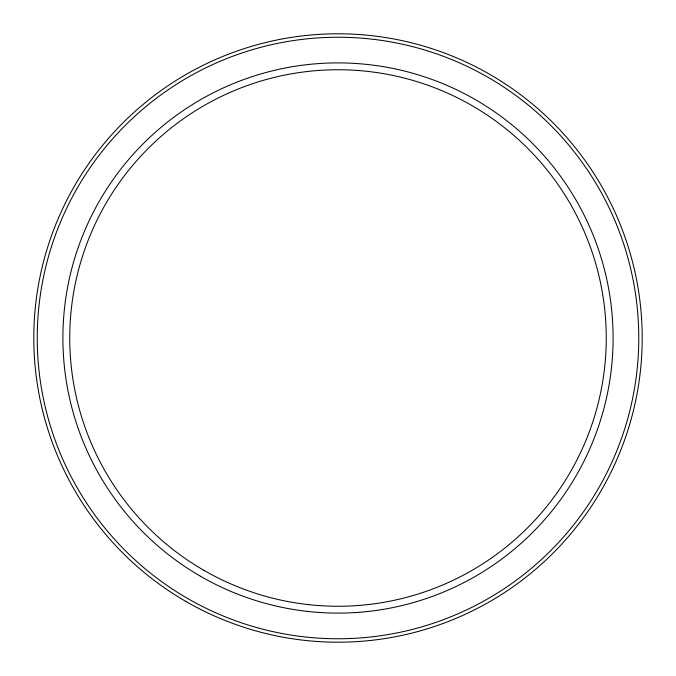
<?xml version="1.0" encoding="UTF-8"?>
<svg xmlns="http://www.w3.org/2000/svg" width="676" height="676" viewBox="0 0 676 676"><rect width="100%" height="100%" fill="white"/><g stroke="black" fill="none" stroke-linecap="round" stroke-linejoin="round"><path stroke-width="1.01" d="M203.873 570.316A268.254 268.254 0 0 0 606.254 338A268.254 268.254 0 0 0 203.873 105.684A268.254 268.254 0 0 0 203.873 570.316M200.451 576.248A275.098 275.098 0 0 0 613.098 338A275.098 275.098 0 0 0 200.451 99.752A275.098 275.098 0 0 0 200.451 576.248M187.615 598.463A300.761 300.761 0 0 0 638.761 338A300.761 300.761 0 0 0 187.615 77.537A300.761 300.761 0 0 0 187.615 598.463M185.9 601.446A304.2 304.2 0 0 0 642.2 338A304.2 304.2 0 0 0 185.9 74.554A304.2 304.2 0 0 0 185.9 601.446"/></g></svg>
